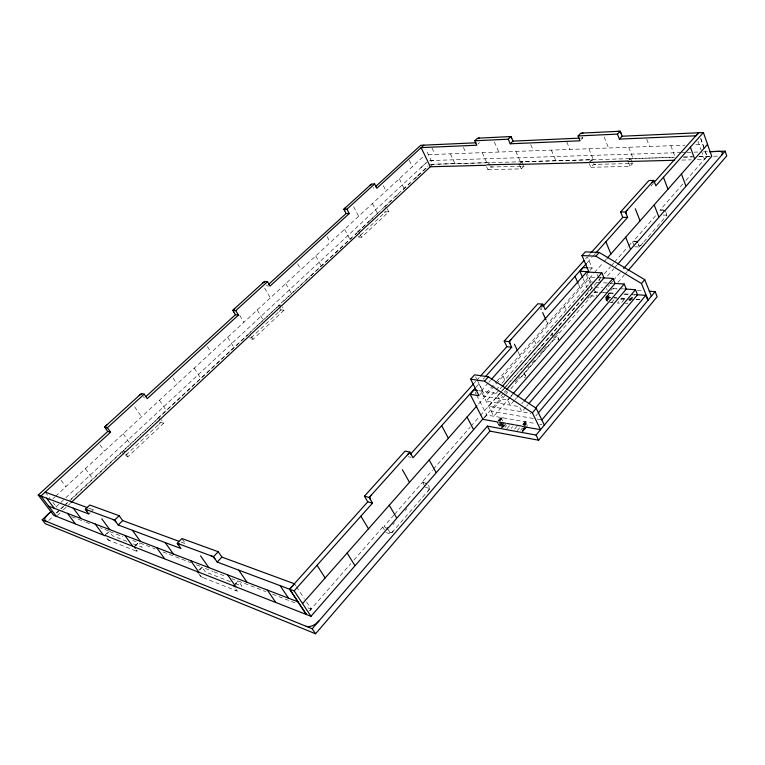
<?xml version="1.0" encoding="UTF-8"?>
<svg xmlns="http://www.w3.org/2000/svg" width="765" height="765" viewBox="0 0 765 765"><rect width="100%" height="100%" fill="white"/><g stroke="black" fill="none" stroke-linecap="round" stroke-linejoin="round"><path stroke-width="0.57" stroke-dasharray="3.83 2.87" d="M525 425.627L526.521 423.829M631.488 299.134L632.779 297.604M523.155 429.175L525.421 426.478M527.2 426.43L523.231 431.183L523.241 429.347L525.507 426.65M522.38 430.466L523.891 428.668M522.132 431.45L526.435 426.153M523.518 430.198L526.54 426.602M522.581 431.45L526.358 426.956M535.892 415.778L537.422 413.961M522.944 431.364L526.722 426.87M517.236 430.561L519.502 427.884M522.638 424.623L523.958 423.064A2.037 1.157 -25.7 0 0 523.585 421.467L522.877 421.343M523.25 424.499L525.526 421.802L527.295 425.703M523.308 424.623L525.584 421.926M523.47 424.957L525.746 422.261M523.709 425.426L525.985 422.729M629.758 299.584L631.689 297.289M523.977 425.971L526.253 423.274M629.977 300.119L633.2 296.294L632.98 295.759M520.726 430.169L522.227 428.371M514.635 429.06L516.901 426.382M511.087 428.41L512.598 426.631M505.101 427.319L506.602 425.55M611.493 302.615L614.706 298.847L613.081 298.733M507.013 428.696L510.035 425.149M525.737 407.248L521.873 411.8L519.339 406.636L486.167 401.204L501.132 384.173M526.511 406.339L528.06 404.522M427.912 491.073L428.572 490.289A2.878 1.999 -77 0 0 428.983 486.435M501.419 426.182L504.441 422.663M501.19 427.386L503.447 424.747M521.663 403.91L523.222 402.094M501.716 427.645L505.483 423.227M502.232 427.817L506 423.399M503.485 427.023L506.497 423.494M498.436 424.384L500.702 421.745M605.832 299.316L609.055 295.567M605.985 299.67L609.208 295.912M607.381 301.515L606.052 299.832L609.275 296.084L608.223 293.578M503.188 423.169L500.167 426.688L499.287 425.799L498.933 425.311L501.955 421.792M606.253 300.224L609.275 296.084M499.287 425.799L502.309 422.28M606.569 300.693L609.781 296.935L609.476 296.476M499.708 426.268L503.475 421.859M606.951 301.123L610.164 297.365L609.781 296.935M514.137 400.64L510.245 405.144L507.702 399.99L483.604 396.136L496.265 381.802M514.912 399.741L516.461 397.934M497.939 421.027L500.97 417.508L502.71 420.913M498.005 421.152L501.037 417.633M498.923 420.597L501.199 417.958M610.852 290.576L612.411 288.768L617.145 289.122M617.852 282.438L624.077 275.199M624.852 274.3L627.185 271.585M499.163 421.066L501.429 418.426M605.182 297.786L607.764 294.783M500.186 420.721L501.697 418.962M608.634 294.563L605.411 298.312L606.052 299.832M605.631 298.838L608.854 295.089M608.022 286.607L609.581 284.8M610.365 283.892L612.708 281.185M613.253 280.554L620.511 272.158M555.878 335.558L553.344 338.474M386.009 532.555L390.752 533.941L430.14 488.5L428.352 485.287M634.615 246.799L639.435 246.971L643.269 242.553M643.929 241.788L665.493 216.906M507.702 399.99L510.035 397.293M510.819 396.385L512.378 394.587M510.121 397.379L493.779 416.256L481.032 391.049L488.127 383.055M510.896 396.48L512.454 394.683M357.169 232.35L382.567 208.635M505.321 395.103L491.254 411.264L535.969 418.914M506.095 394.205L507.664 392.407M510.791 388.811L595.18 291.828L598.708 292.077M392.952 524.57L394.501 522.801M405.297 510.379L406.846 508.61M503.447 393.153L498.732 398.555L496.169 393.411L478.469 390.647M504.231 392.254L505.808 390.456M483.949 417.757L502.662 396.289M505.761 392.722L507.329 390.925M515.103 381.993L517.446 379.316M518.221 378.417L519.798 376.609M558.88 331.752L556.518 334.458L558.966 339.832L554.137 339.306L521.462 376.868L525.326 377.413M587.903 298.436L589.471 296.629M607.515 275.916L613.798 268.716M614.582 267.817L616.934 265.111M527.745 367.86L529.17 366.225M532.019 362.954L535.07 359.454M540.195 353.573L543.035 350.313M543.8 349.433L548.371 344.183M484.513 417.642L486.789 415.032L534.936 423.447M309.452 610.919L350.791 563.652M353.908 560.085L382.768 527.085L387.511 528.462M424.852 486.416L422.309 481.874L432.512 470.207M433.296 469.308L470.198 427.128M470.982 426.229L479.617 416.361M480.401 415.462L500.023 393.019M500.807 392.129L503.16 389.433M503.944 388.534L518.861 371.484M601.118 277.437L551.68 333.951L553.152 337.164M604.254 273.841L610.537 266.669M611.321 265.771L613.673 263.084M614.458 262.185L627.797 246.932M628.581 246.034L632.502 241.549L637.331 241.702M682.801 184.04L660.214 209.868L663.102 209.887M685.918 180.473L706.956 156.423L700.577 138.398M309.911 610.68L311.259 609.131L304.843 599.397M505.196 387.406L488.711 406.244L531.082 413.339M505.981 386.507L593.066 286.913L602.562 287.535M697.317 159.665L704.479 159.474L707.147 156.423L700.769 138.398M393.908 515.046L384.336 526.014A1.195 0.698 -31.7 0 0 384.479 526.913L386.354 527.458M394.673 514.176L421.668 483.289A1.157 0.66 -29.7 0 1 423.15 482.686L424.546 483.031M541.132 346.65L520.2 370.604A1.081 0.574 -25.2 0 0 520.104 370.987M541.821 345.857L545.914 341.18M546.593 340.396L551.202 335.127A1.061 0.555 -24.1 0 1 552.569 334.554L552.693 334.563M655.509 215.816L633.63 241.004L636.011 241.348M501.926 383.275L590.953 281.969L613.501 283.375M496.169 393.411L499.296 389.834M500.081 388.945L501.649 387.157M393.095 531.245L392.388 532.048A2.964 2.085 -74.6 0 1 389.528 531.876M478.46 404.121L593.745 273.411M594.529 272.512L603.222 262.653M604.015 261.764L606.387 259.077M641.07 245.087L640.582 245.642A2.448 1.473 -86.9 0 1 638.641 244.982M497.049 380.913L588.821 276.997L604.006 277.896M488.911 382.165L490.489 380.387M479.808 394.826L482.906 391.336L477.169 379.976M590.198 270.265L592.177 268.037L587.596 257.27M475.897 387.348L479.875 382.892M483.059 379.325L484.647 377.547M587.224 262.663L591.976 257.336M592.77 256.447L595.141 253.789M474.252 383.055L475.84 381.276M476.643 380.387L479.818 376.839M541.964 307.511L540.377 309.27L543.293 309.529M585.541 258.886L587.128 257.117M587.922 256.237L590.293 253.588M653.386 183.198L651.005 185.857L653.903 185.828M500.329 418.933L500.434 418.809A1.999 1.119 -26.3 0 1 502.72 417.833L503.007 417.872M590.829 167.277L630.025 166.378L632.712 163.471L593.516 164.446L590.829 167.277L589.289 163.49M235.352 583.915L237.227 581.897A1.186 0.65 -36.4 0 0 237.303 580.817L231.929 578.742M629.404 159.828L630.111 158.881L629.088 158.747M233.774 586L238.393 581.027L266 591.67M629.471 160.057L630.819 158.604L673.755 157.37M198.881 570.126L201.912 566.951L205.45 571.981L230.906 581.897M589.576 161.836L591.603 159.722L592.751 162.562M199.799 569.963L201.597 568.079A1.147 0.602 -36.5 0 1 202.83 567.534L212.938 571.417M591.316 160.631L593.191 159.77M581.419 139.393L582.796 137.987L582.423 137.078M659.832 210.872L662.471 210.308M487.888 169.648L521.233 168.874L523.92 166.196L490.566 167.028L487.888 169.648L486.301 166.148M134.85 546.057L137.595 543.332A1.081 0.516 -36.5 0 0 137.767 542.404L130.088 539.44M520.869 162.572L521.328 161.97L520.477 161.845M135.003 546.21L138.675 542.557L155.314 548.974M519.942 163.729L521.969 161.711L591.603 159.722M104.709 535.337L109.041 531.13L100.234 527.726M106.957 533.779L108.668 532.115A1.052 0.488 -36.5 0 1 109.328 531.694M488.223 163.519L489.935 162.715M158.766 424.384L159.378 423.8A2.228 1.874 -72.2 0 0 160.048 421.878M279.215 311.498L279.741 311.001A2.056 1.635 -83.8 0 0 280.286 308.859M88.855 513.994L90.327 512.588M91.064 511.89L93.273 509.786L91.867 507.884M478.192 143.935L479.502 142.529M163.681 423.179L160.803 422.471L125.02 456.007L127.832 456.839L163.681 423.179L161.319 419.669M284.006 310.169L280.984 309.844L250.031 338.847L253.024 339.268L284.006 310.169L282.008 306.727M388.735 211.829L385.617 211.79L358.555 237.14L361.654 237.255L388.735 211.829L387.128 208.663M57.232 515.581L62.443 510.695M63.313 509.892L70.237 503.418M430.293 166.76L432.961 164.265L425.885 149.395M56.285 512.885L59.746 509.662M60.607 508.859L64.929 504.823M65.79 504.02L67.521 502.404M70.973 499.182L121.941 451.627L123.815 452.172M157.867 418.111L247.659 334.955M279.99 308.132L278.489 305.551L356.547 233.315M383.485 207.583L416.944 176.361M417.805 175.558L428.104 165.957M251.169 331.255L248.577 334.362M251.972 330.499L278.336 306.077M48.778 520.449L52.269 517.188M56.639 513.114L63.619 506.593M64.49 505.78L251.322 331.398M254.812 328.137L280.133 304.508M283.624 301.247L292.354 293.1M293.224 292.287L298.465 287.401M299.335 286.588L309.815 276.806M310.686 275.993L351.718 237.695M355.209 234.434L356.959 232.799M357.829 231.986L369.179 221.391M370.05 220.578L380.53 210.805M384.891 206.732L391.881 200.21M395.371 196.949L399.732 192.876M403.232 189.615L410.212 183.093M414.573 179.02L417.193 176.581M418.072 175.759L422.433 171.685M423.303 170.872L427.673 166.799M55.96 506.927L426.755 162.228M420.855 167.698L425.235 163.633A6.053 2.247 -26.1 0 1 426.086 162.983M52.957 498.646L54.707 497.03M55.587 496.217L423.494 156.385M360.152 235.649L359.674 236.089A1.951 1.473 -88.4 0 1 358.326 236.213M251.848 337.155L251.293 337.661A2.085 1.693 -81.7 0 1 249.457 337.719M127.133 454.028L126.493 454.62A2.276 1.932 -68.1 0 1 125.412 455.079M382.892 208.329L383.389 208.032M157.791 418.665L123.127 450.738L123.366 451.532M433.841 160.43L432.101 160.516A6.053 2.247 -26.1 0 0 429.05 161.377M580.425 138.092L582.796 137.987M428.39 154.654L685.048 145.197M695.787 144.805L702.949 144.547M521.94 166.244L522.533 166.225A1.999 1.281 45.4 0 0 523.346 165.383M630.37 163.528L631.068 163.5A2.171 1.511 41.6 0 0 632.11 162.591M429.691 160.564L681.051 152.57M682.237 152.531L685.813 152.417M687.008 152.378L692.956 152.187M694.018 152.159L698.914 151.996M703.532 151.853L708.447 151.7M429.815 164.351L488.596 162.668L489.772 165.288M683.298 157.102L692.832 156.825M698.799 156.653L709.824 156.347M431.479 164.322L674.367 157.38M683.891 157.102L692.22 156.863M699.363 156.662L712.464 156.29M713.649 156.251L718.412 156.117M681.806 160.076L691.35 159.828M595.734 164.398L595.065 164.408A2.113 1.434 43 0 1 593.41 163.586M492.45 166.98L491.885 166.99A1.951 1.224 46.2 0 1 490.681 166.474M663.169 215.089L667.023 215.137L665.426 210.949M610.03 293.425L609.705 293.416A1.874 0.937 -22.3 0 0 609.055 293.511M588.83 267.865L592.177 268.037M613.1 288.233L626.277 289.094M637.331 290.461L642.084 290.767M603.422 292.402L608.127 292.727M609.303 292.813L614.018 293.138M624.613 293.875L632.856 294.449M634.032 294.525L637.561 294.774M593.803 292.154L598.546 292.479M599.731 292.565L604.474 292.89M632.607 294.85L634.95 295.013M609.705 293.368L613.272 293.617M623.944 294.362L628.687 294.688M590.57 295.854L595.313 296.198M610.613 297.317L606.578 297.011A1.874 0.937 -22.4 0 1 606.349 296.935M613.979 297.556L616.8 297.757M621.429 298.101L624.584 298.331M629.385 298.675L631.727 298.847M636.423 299.192L639.951 299.44M606.683 297.413L612.564 297.843M613.74 297.929L619.621 298.36M620.798 298.446L625.512 298.79M630.217 299.134L634.921 299.469M636.098 299.555L639.626 299.813M627.606 299.794L630.341 299.995L627.128 303.81L625.311 303.676M609.868 302.491L613.272 302.749M269.05 285.995L267.033 285.823L266.555 284.991M278.489 305.551L281.51 305.866M537.145 419.115L541.85 419.918M539.641 424.269L541.993 424.68M408.233 456.705L411.101 457.346M422.309 481.874L424.221 482.332M425.359 487.324L430.14 488.5M88.807 508.142L93.273 509.786M181.171 542.108L185.589 543.733L181.936 538.55M71.604 516.681L77.112 518.813M78.212 519.234L84.819 521.787M85.919 522.208L91.427 524.331M163.079 551.976L190.82 562.677M196.366 564.809L201.912 566.951M272.627 594.223L296.916 603.595M307.951 607.859L311.259 609.131M109.892 531.646L122.916 536.667M214.028 571.837L225.417 576.227M126.751 541.324L112.465 535.758L109.73 532.058M133.349 543.896L142.137 547.319L139.364 543.513M235.333 583.619L241.97 586.21L238.393 581.027M135.979 550.991L136.505 551.202A2.563 0.669 44.8 0 0 136.438 549.901L137.748 551.699L108.152 539.966L106.086 537.183M235.18 590.312L235.83 590.57A2.85 0.822 43.6 0 0 236.012 589.222M202.964 577.546L202.343 577.298A2.754 0.775 44.1 0 1 199.579 574.84M109.816 540.625L109.309 540.425A2.486 0.631 45.1 0 1 106.851 538.216M45.202 492.105L50.098 498.579M52.89 502.27L57.088 507.817M61.095 480.296L65.876 486.712M85.384 468.696L92.632 478.661M99.928 444.656L104.48 451.054M198.546 573.387L200.927 576.743L237.37 591.182L234.97 587.73M121.941 451.627L123.787 454.257M125.986 454.2L127.832 456.839M123.184 433.784L130.088 443.719M134.678 406.856L141.496 416.868M143.438 396.672L144.346 398.02M159.436 400.296L166.024 410.193M294.563 583.81L295.845 585.76M296.495 586.736L304.202 598.421M173.11 378.082L177.011 384.059M194.234 368.147L200.535 378.006M207.392 346.602L211.121 352.55M227.674 337.269L233.688 347.071M251.465 336.676L253.024 339.268M239.751 315.362L243.911 322.275M382.768 527.085L384.393 529.82M388.056 529.37L390.752 533.941M257.222 309.978L262.988 319.732M264.594 288.051L270.313 297.881M498.933 425.311L497.919 423.361M285.737 283.633L291.283 293.349M297.575 263.801L300.865 269.663M315.706 255.95L321.023 265.598M327.143 236.662L330.289 242.486M344.594 229.27L349.682 238.862M360.325 234.712L361.654 237.255M353.621 206.646L358.642 216.294M372.44 203.547L377.317 213.081M475.084 392.043L476.155 394.128M476.681 395.18L486.789 415.032M373.282 187.482L373.693 188.295M475.61 376.877L476.652 378.943M478.966 383.906L485.278 396.394M383.313 185.704L385.99 191.03M399.311 178.733L403.987 188.2M522.734 428.324L523.241 429.347M503.026 376.265L505.043 380.368M409.304 160.306L412.392 166.646M524.13 373.043L525.851 376.648M523.92 372.67L525.287 375.519A2.668 1.75 -82.5 0 0 526.004 376.332M517.867 351.46L520.343 356.633M432.005 148.037L435.017 154.415M534.467 340.616L536.38 344.699M450.356 153.851L454.831 163.452M463.389 147.377L466.095 153.268M546.42 320.812L548.304 324.924M482.246 152.675L486.712 162.543M564.522 306.536L565.88 309.586M494.353 141.974L498.837 152.063M515.878 151.432L520.305 161.578M519.665 165.288L521.233 168.874M578.579 284.503L580.348 288.596M521.969 161.711L523.136 164.408M583.188 278.747L586.879 287.305M587.348 288.376L589.193 292.651M530.719 144.566L533.387 150.791M586.009 273.985L590.131 283.605M590.59 284.666L592.426 288.941M586.678 272.015L590.953 281.969M593.908 288.883L597.274 296.724M597.207 274.358L598.603 277.657M599.072 278.756L600.468 282.046M551.383 150.122L555.782 160.554M606.463 288.415L607.286 290.356M629.566 299.125L630.207 300.664M566.808 141.974L569.896 149.443M588.935 148.745L593.277 159.474M632.502 241.549L634.195 245.747M638.173 243.806L639.435 246.971M604.187 137.021L608.538 148.018M628.505 162.476L630.025 166.378M628.715 147.282L632.99 158.336M630.819 158.604L631.957 161.52M646.779 139.297L649.504 146.507M670.924 145.723L675.113 157.121M697.976 141.181L701.036 149.787M701.419 150.868L704.479 159.474M385.063 211.178A1.922 1.425 -89.5 0 1 384.537 212.794M666.267 213.158A2.4 1.406 -87.7 0 1 666.124 216.065M558.048 337.795A2.601 1.673 -83.9 0 1 558.307 339.564M608.089 293.913A1.874 0.937 -22.3 0 1 608.72 293.617M624.25 299.555L621.037 303.342L617.489 303.074L620.702 299.287L624.25 299.555"/><path stroke-width="1.15" d="M721.481 155.381L722.399 153.813A7.86 3.366 -20.1 0 0 721.73 152.034A7.793 3.347 -20.1 0 0 718.87 151.365L709.471 151.661M50.959 511.594L42.218 519.722L312.206 628.744L487.391 426.124L489.935 431.106L538.589 440.21L657.164 296.677L655.146 291.637L649.208 291.245M487.391 426.124L536.064 435.065L655.146 291.637M541.85 419.918L645.803 295.347L647.859 300.416M486.884 164.819L519.282 164.102M538.187 413.052L637.561 294.774L635.486 289.705L624.881 289.007M535.691 407.888L635.486 289.705M521.797 426.421L540.549 429.662L532.364 412.813L536.217 408.252L488.395 376.801L474.568 374.812L470.647 379.172L479.033 395.706L470.159 394.281L474.023 389.949L477.35 390.475M648.165 300.043L641.472 283.528L644.742 279.665L599.196 252.431L585.302 251.876L581.964 255.577L588.887 271.757L579.956 271.269L582.729 277.685M528.825 403.614L626.277 289.094L624.192 284.035L614.687 283.442M523.996 401.185L624.192 284.035M517.236 397.035L615.098 283.471L612.985 278.422L602.629 277.81M42.218 519.722L45.288 523.709L315.562 633.774L489.935 431.106M627.969 270.686L726.75 155.878L725.124 151.164L709.643 151.661M623.638 268.544L725.124 151.164M513.162 393.688L612.985 278.422M506.593 389.557L604.006 277.896L601.873 272.847L586.678 272.015L491.283 379.497M234.109 586.487L233.774 586L310.982 616.313L387.511 528.462L387.817 528.969M483.184 418.646L427.166 483.164M617.718 264.212L637.331 241.702L637.532 242.189M502.433 386.268L601.873 272.847M302.548 603.575L476.882 405.909M607.181 258.178L707.548 144.375M511.039 339.45L510.437 340.119A2.706 1.807 -83.6 0 0 510.054 343.781M627.147 210.126L626.64 210.691A2.486 1.511 -87.9 0 0 626.286 214.047M371.599 494.754L370.872 495.577A3.003 2.161 -75.4 0 0 370.451 499.602M470.647 379.172L484.475 381.209L488.395 376.801M581.964 255.577L595.868 256.179L599.196 252.431M306.516 614.563L289.705 589.232L294.563 583.81L221.907 557.092L218.226 551.747L181.936 538.55L177.26 543.303L213.473 556.719L217.184 562.065L294.152 590.905L372.526 503.121L369.179 497.46L364.436 496.189L405.087 451.082L409.877 452.125L413.014 457.776L475.094 388.247M485.44 376.657L511.709 347.243L509.041 341.678L504.192 341.123L506.86 346.669L511.709 347.243M586.43 263.552L545.235 309.691L542.71 304.164L537.852 303.762L504.192 341.123M595.935 252.899L627.625 217.413L625.464 211.991L653.798 180.435L655.844 185.809L703.389 132.555L711.737 156.29L665.215 210.394M579.956 271.269L583.255 267.578L587.711 267.807M372.526 503.121L367.783 501.84L289.514 589.165L306.325 614.486M410.623 454.047L473.459 383.944M480.611 375.95L506.86 346.669M542.758 306.622L583.953 260.655M591.087 252.699L622.777 217.346L627.625 217.413M654.171 182.319L698.579 132.766M698.78 132.766L696.054 135.797L619.401 139.096L617.46 134.105L620.205 131.226L622.136 136.218L619.401 139.096M369.179 497.46L409.877 452.125M509.041 341.678L542.71 304.164M622.777 217.346L620.616 211.943L648.95 180.502L653.798 180.435M540.807 306.287L541.381 305.656A2.649 1.721 -84.9 0 1 543.666 306.258M407.573 454.687L408.271 453.922A2.917 2.066 -77.9 0 1 411.063 454.267M652.182 182.233L652.669 181.697A2.438 1.444 -88.6 0 1 654.572 182.472M217.184 562.065L221.907 557.092M213.473 556.719L218.226 551.747M590.198 161.807L590.006 162.448L628.323 160.994M318.814 621.104L315.907 623.781A10.308 6.187 -36.2 0 1 309.137 626.545A10.222 6.139 -36.2 0 1 306.134 626.277M485.909 165.278L430.293 166.76L421.152 147.626L476.825 145.235L474.807 140.779L508.237 139.211L510.245 143.791L580.052 140.789L578.082 135.95L580.836 133.148L620.205 131.226M122.706 520.611L119.139 515.715L89.763 505.034L85.317 509.232L114.616 520.085L118.202 524.981L122.706 520.611L178.962 541.304M510.245 143.791L512.99 141.133L579.325 138.14M114.616 520.085L119.139 515.715M508.237 139.211L510.991 136.553L512.99 141.133M474.807 140.779L477.551 138.188L510.991 136.553M71.097 502.605L124.752 452.44M160.736 418.799L250.423 334.946M281.51 305.866L359.435 233.009M386.602 207.611L430.389 166.674M50.815 511.718L47.401 514.912A7.994 3.414 -36.5 0 0 45.364 520.927M234.654 308.591L234.09 309.108A2.113 1.731 -83.4 0 0 233.784 311.967M345.484 207.697L344.996 208.147A1.979 1.501 -89.9 0 0 344.719 210.815M106.784 424.996L106.134 425.589A2.305 1.989 -68.8 0 0 105.647 426.325M238.422 315.065L235.438 314.711L232.78 310.294L235.754 310.638L238.422 315.065L147.196 398.651L144.183 394.166L141.334 393.545L104.614 426.966L107.406 427.712L110.562 432.215L40.918 496.036L56.39 516.365M349.223 213.54L346.124 213.502L343.858 209.18L346.947 209.208L349.223 213.54L270.055 286.081L267.501 281.683L264.489 281.434L232.78 310.294M423.858 145.149L376.801 188.267L374.62 183.963L371.513 184.002L343.858 209.18M107.406 427.712L144.183 394.166M235.754 310.638L267.501 281.683M346.947 209.208L374.62 183.963M105.035 535.768L53.693 515.304L38.25 495.031L107.769 431.46L110.562 432.215M146.096 396.413L235.438 314.711M268.792 284.217L346.124 213.502M375.433 186.698L420.712 145.293L476.002 142.797M369.935 185.436L370.413 185.015A1.951 1.454 89.2 0 1 371.484 184.824M262.682 283.079L263.227 282.591A2.075 1.673 -85.5 0 1 264.461 282.304M139.24 395.448L139.871 394.874A2.247 1.922 -73.4 0 1 141.305 394.472M250.547 334.573L280.64 306.746L280.42 306.153M359.234 232.761L385.981 208.166L385.254 207.946M479.435 138.092L478.871 138.121A1.979 1.243 47.3 0 0 478.163 138.733M583.054 133.043L582.385 133.081A2.142 1.473 44.4 0 0 581.649 133.493M578.082 135.95L617.46 134.105M622.136 136.218L703.389 132.555M617.862 131.341L618.569 131.312A2.199 1.549 43 0 1 620.941 133.12M508.993 136.648L509.595 136.629A2.027 1.31 46.6 0 1 511.747 138.293M519.272 164.398L588.907 162.543M628.132 161.501L674.654 160.268M663.523 210.318L664.575 210.729L638.354 240.87A1.014 0.478 -21.6 0 1 637.063 241.377L636.882 241.377M620.616 211.943L625.464 211.991M636.384 294.688L645.803 295.347M505.789 423.265L499.134 422.06A1.999 1.119 -26.4 0 1 498.895 421.955M506.937 423.466L514.348 424.795M515.371 424.977L519.98 425.789A2.037 1.157 -25.7 0 0 521.022 425.684M159.388 418.952L160.038 419.172L159.751 419.784L125.9 451.427L124.284 451.79M425.57 483.279L426.124 483.404A1.167 0.669 -29.6 0 1 426.296 484.341L388.916 527.257A1.195 0.698 -31.6 0 1 387.444 527.774M86.971 509.844L86.474 509.662A2.525 0.641 45.5 0 0 86.665 511.03M179.287 544.049L178.685 543.829A2.802 0.794 44.5 0 0 178.656 545.263M45.202 492.105L87.688 507.731M38.25 495.031L88.855 513.994L85.317 509.232M118.202 524.981L180.932 548.486L177.26 543.303M211.293 555.906L211.953 556.155A2.897 0.851 44.1 0 1 214.879 558.746M112.866 519.435L113.392 519.636A2.601 0.689 45.2 0 1 115.974 521.94M48.625 506.153L298.092 601.864M45.364 520.927L46.761 521.558M595.868 256.179L641.472 283.528M484.475 381.209L532.364 412.813M46.569 498.149L54.296 508.333M67.483 513.392L75.18 523.604M73.258 508.142L81.1 518.613M95.176 524.015L102.979 534.515M101.793 518.833L109.739 529.6M124.81 535.385L132.718 546.181M134.592 547.377L134.267 546.937L197.36 571.704L198.039 572.66M134.927 547.836L135.319 548.371M132.364 530.288L140.416 541.371M156.576 547.577L164.59 558.689M165.192 542.586L173.349 554.003M190.734 560.678L198.833 572.134M104.614 426.966L107.769 431.46M200.554 555.839L208.797 567.611M227.559 574.811L235.735 586.612M238.747 570.145L247.066 582.289M267.368 590.083L275.601 602.256M280.124 585.646L288.501 598.192M312.206 628.744L315.562 633.774M294.152 590.905L310.982 616.313M317.026 565.278L325.144 577.948M347.119 553.038L354.874 565.526M360.879 516.165L368.491 528.816M364.436 496.189L367.783 501.84M389.27 505.244L396.547 517.704M402.371 469.7L409.505 482.304M429.194 459.975L436.021 472.397M441.673 425.675L448.376 438.23M467.061 417.04L473.478 429.414M470.159 394.281L483.002 419.373L497.183 421.907L497.642 422.825M536.064 435.065L538.589 440.21M536.217 408.252L544.345 425.091M514.405 344.221L517.37 350.427M542.653 312.579L545.952 319.78M575.022 276.328L578.13 283.48M605.87 241.769L610.91 253.942M625.665 237.217L630.513 249.208M644.742 279.665L651.388 296.16M635.323 208.788L640.085 220.865M654.18 204.877L658.77 216.772M663.456 177.279L667.969 189.251M681.452 173.961L685.794 185.761M690.374 147.138L694.639 159.005M105.809 428.668A2.305 1.989 -68.8 0 1 105.427 427.157M198.374 571.79A1.157 0.602 -36.6 0 0 198.537 572.096L232.933 585.588A1.195 0.65 -36.5 0 0 233.268 585.607M105.656 535.127A1.052 0.488 -36.6 0 0 105.675 535.643L133.598 546.602A1.081 0.516 -36.6 0 0 133.875 546.602"/></g></svg>
